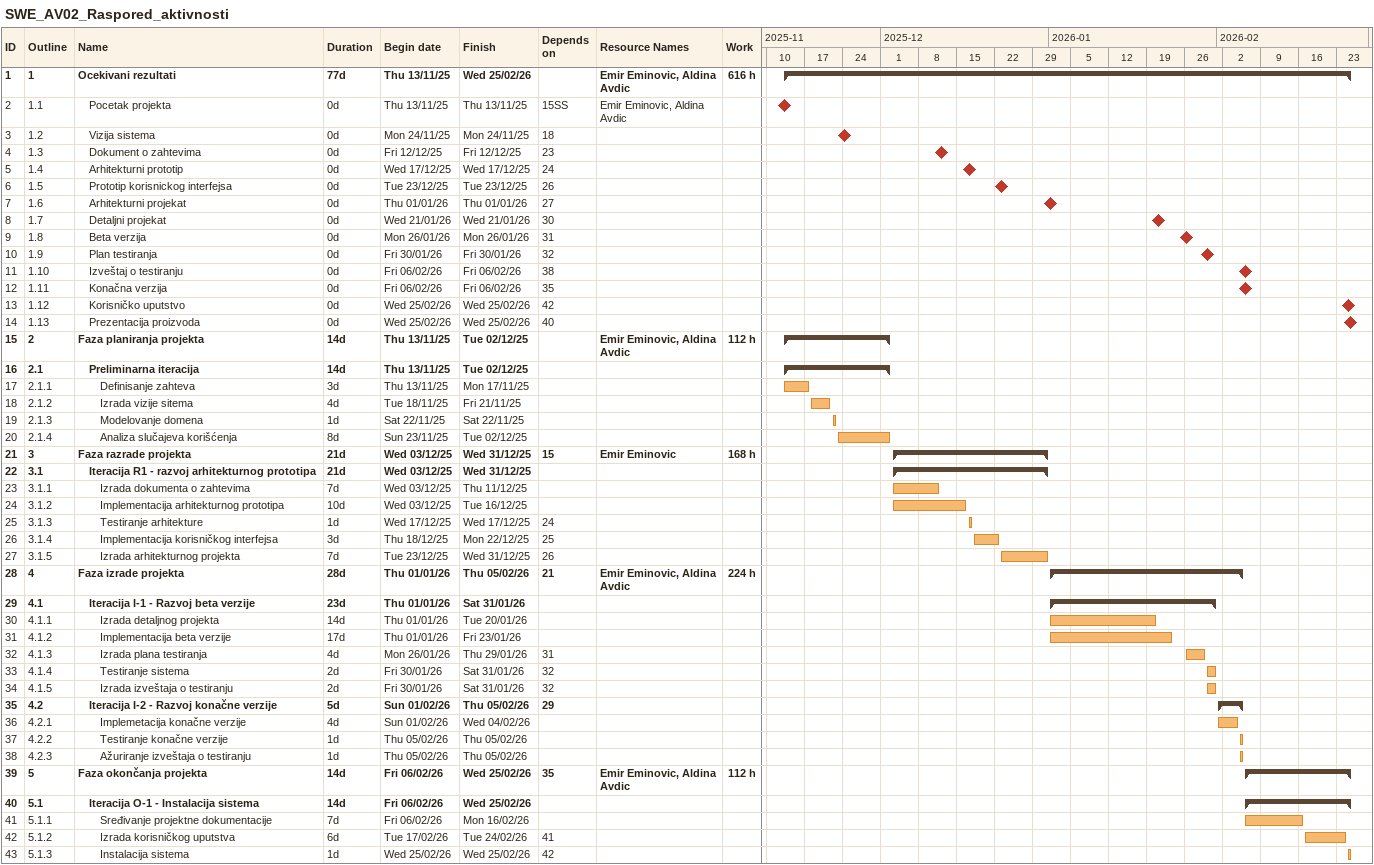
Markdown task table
SWE_AV02_Raspored_aktivnosti

| ID | WBS | Task | Duration | Start | Finish | Predecessors | Resources | Work (h) |
|---|---|---|---|---|---|---|---|---|
| 1 | 1 | **Ocekivani rezultati** | 77d | 2025-11-13 | 2026-02-25 |  | Emir Eminovic, Aldina Avdic | 616 |
| 2 | 1.1 | Pocetak projekta | 0d | 2025-11-13 | 2025-11-13 | 15SS | Emir Eminovic, Aldina Avdic |  |
| 3 | 1.2 | Vizija sistema | 0d | 2025-11-24 | 2025-11-24 | 18 |  |  |
| 4 | 1.3 | Dokument o zahtevima | 0d | 2025-12-12 | 2025-12-12 | 23 |  |  |
| 5 | 1.4 | Arhitekturni prototip | 0d | 2025-12-17 | 2025-12-17 | 24 |  |  |
| 6 | 1.5 | Prototip korisnickog interfejsa | 0d | 2025-12-23 | 2025-12-23 | 26 |  |  |
| 7 | 1.6 | Arhitekturni projekat | 0d | 2026-01-01 | 2026-01-01 | 27 |  |  |
| 8 | 1.7 | Detaljni projekat | 0d | 2026-01-21 | 2026-01-21 | 30 |  |  |
| 9 | 1.8 | Beta verzija | 0d | 2026-01-26 | 2026-01-26 | 31 |  |  |
| 10 | 1.9 | Plan testiranja | 0d | 2026-01-30 | 2026-01-30 | 32 |  |  |
| 11 | 1.10 | Izveštaj o testiranju | 0d | 2026-02-06 | 2026-02-06 | 38 |  |  |
| 12 | 1.11 | Konačna verzija | 0d | 2026-02-06 | 2026-02-06 | 35 |  |  |
| 13 | 1.12 | Korisničko uputstvo | 0d | 2026-02-25 | 2026-02-25 | 42 |  |  |
| 14 | 1.13 | Prezentacija proizvoda | 0d | 2026-02-25 | 2026-02-25 | 40 |  |  |
| 15 | 2 | **Faza planiranja projekta** | 14d | 2025-11-13 | 2025-12-02 |  | Emir Eminovic, Aldina Avdic | 112 |
| 16 | 2.1 | **Preliminarna iteracija** | 14d | 2025-11-13 | 2025-12-02 |  |  |  |
| 17 | 2.1.1 | Definisanje zahteva | 3d | 2025-11-13 | 2025-11-17 |  |  |  |
| 18 | 2.1.2 | Izrada vizije sitema | 4d | 2025-11-18 | 2025-11-21 |  |  |  |
| 19 | 2.1.3 | Modelovanje domena | 1d | 2025-11-22 | 2025-11-22 |  |  |  |
| 20 | 2.1.4 | Analiza slučajeva korišćenja | 8d | 2025-11-23 | 2025-12-02 |  |  |  |
| 21 | 3 | **Faza razrade projekta** | 21d | 2025-12-03 | 2025-12-31 | 15 | Emir Eminovic | 168 |
| 22 | 3.1 | **Iteracija R1 - razvoj arhitekturnog prototipa** | 21d | 2025-12-03 | 2025-12-31 |  |  |  |
| 23 | 3.1.1 | Izrada dokumenta o zahtevima | 7d | 2025-12-03 | 2025-12-11 |  |  |  |
| 24 | 3.1.2 | Implementacija arhitekturnog prototipa | 10d | 2025-12-03 | 2025-12-16 |  |  |  |
| 25 | 3.1.3 | Testiranje arhitekture | 1d | 2025-12-17 | 2025-12-17 | 24 |  |  |
| 26 | 3.1.4 | Implementacija korisničkog interfejsa | 3d | 2025-12-18 | 2025-12-22 | 25 |  |  |
| 27 | 3.1.5 | Izrada arhitekturnog projekta | 7d | 2025-12-23 | 2025-12-31 | 26 |  |  |
| 28 | 4 | **Faza izrade projekta** | 28d | 2026-01-01 | 2026-02-05 | 21 | Emir Eminovic, Aldina Avdic | 224 |
| 29 | 4.1 | **Iteracija I-1 - Razvoj beta verzije** | 23d | 2026-01-01 | 2026-01-31 |  |  |  |
| 30 | 4.1.1 | Izrada detaljnog projekta | 14d | 2026-01-01 | 2026-01-20 |  |  |  |
| 31 | 4.1.2 | Implementacija beta verzije | 17d | 2026-01-01 | 2026-01-23 |  |  |  |
| 32 | 4.1.3 | Izrada plana testiranja | 4d | 2026-01-26 | 2026-01-29 | 31 |  |  |
| 33 | 4.1.4 | Testiranje sistema | 2d | 2026-01-30 | 2026-01-31 | 32 |  |  |
| 34 | 4.1.5 | Izrada izveštaja o testiranju | 2d | 2026-01-30 | 2026-01-31 | 32 |  |  |
| 35 | 4.2 | **Iteracija I-2 - Razvoj konačne verzije** | 5d | 2026-02-01 | 2026-02-05 | 29 |  |  |
| 36 | 4.2.1 | Implemetacija konačne verzije | 4d | 2026-02-01 | 2026-02-04 |  |  |  |
| 37 | 4.2.2 | Testiranje konačne verzije | 1d | 2026-02-05 | 2026-02-05 |  |  |  |
| 38 | 4.2.3 | Ažuriranje izveštaja o testiranju | 1d | 2026-02-05 | 2026-02-05 |  |  |  |
| 39 | 5 | **Faza okončanja projekta** | 14d | 2026-02-06 | 2026-02-25 | 35 | Emir Eminovic, Aldina Avdic | 112 |
| 40 | 5.1 | **Iteracija O-1 - Instalacija sistema** | 14d | 2026-02-06 | 2026-02-25 |  |  |  |
| 41 | 5.1.1 | Sređivanje projektne dokumentacije | 7d | 2026-02-06 | 2026-02-16 |  |  |  |
| 42 | 5.1.2 | Izrada korisničkog uputstva | 6d | 2026-02-17 | 2026-02-24 | 41 |  |  |
| 43 | 5.1.3 | Instalacija sistema | 1d | 2026-02-25 | 2026-02-25 | 42 |  |  |
